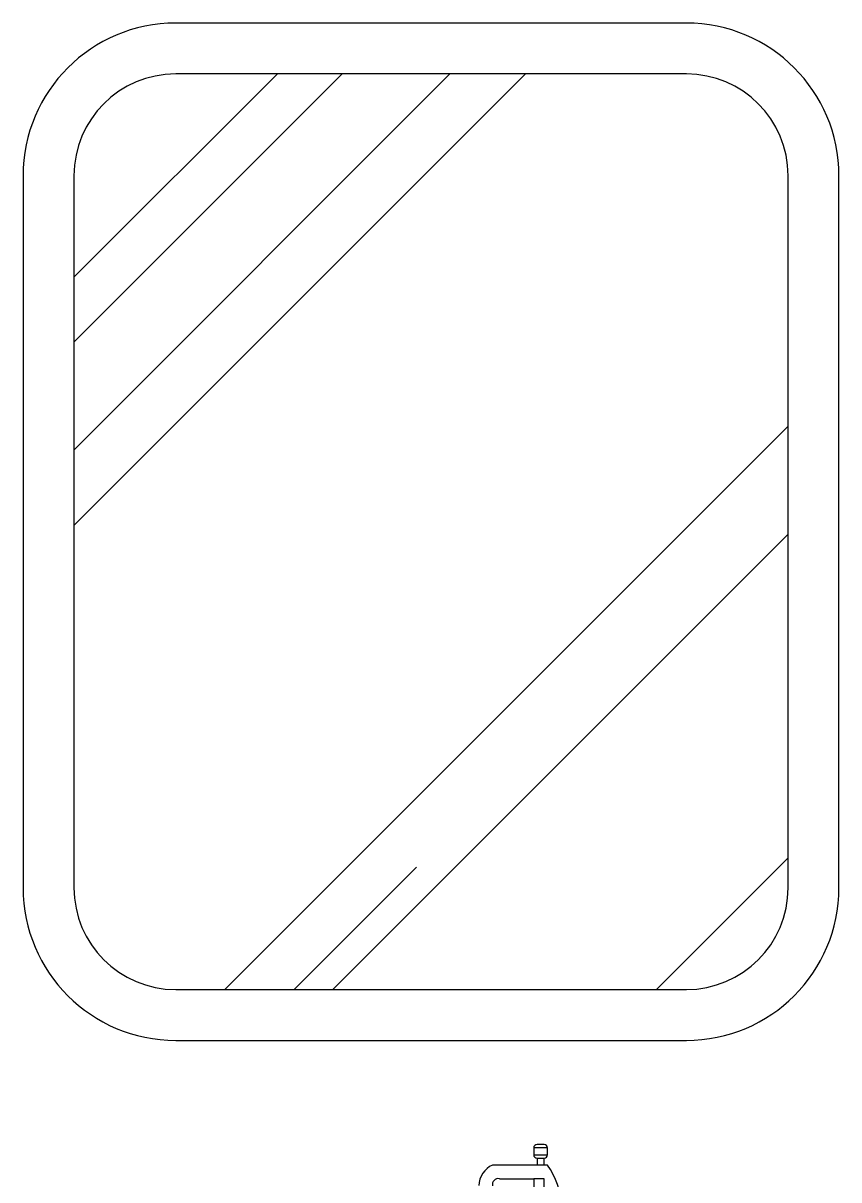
# Model space of a CAD drawing. Header units: millimetres. Extents: x -6501 to 5540, y 8531 to 19979.
# Drawn here: x -1698 to -865, y 14786 to 15966 of the extents above; entities that cross this region are included whole.
import ezdxf
from ezdxf.enums import TextEntityAlignment as Align

# ---------------------------------------------------------------- set-up
doc = ezdxf.new("R2010")
doc.units = ezdxf.units.MM
doc.styles.get("Standard").update_dxf_attribs({"font": 'Arial.ttf'})

# ---------------------------------------------------------------- blocks, each defined once
blk = doc.blocks.new('md-lavabo6')
for p, q in [((260.6, 2075.8), (-260.6, 2075.8)), ((-364.4, 1816.4), (-156.8, 2023.9)), ((-364.4, 1750.3), (-90.8, 2023.9)), ((-364.4, 1750.3), (-90.8, 2023.9)), ((-364.4, 1640.2), (19.3, 2023.9)), ((-364.4, 1563.2), (96.4, 2023.9)), ((260.6, 2023.9), (-260.6, 2023.9)), ((-416.3, 1920.1), (-416.3, 1193.6)), ((-364.4, 1920.1), (-364.4, 1193.6)), ((364.4, 1193.6), (364.4, 1920.1)), ((416.3, 1193.6), (416.3, 1920.1)), ((-210.3, 1089.8), (364.4, 1664.4)), ((-100.2, 1089.8), (364.4, 1554.3)), ((230.1, 1089.8), (364.4, 1224.1)), ((-139.8, 1089.8), (-14.8, 1214.8)), ((-260.6, 1089.8), (260.6, 1089.8)), ((-260.6, 1037.9), (260.6, 1037.9)), ((118.8, 928.2), (104.8, 928.2)), ((104.8, 928.2), (104.8, 921.2)), ((104.8, 921.2), (118.8, 921.2)), ((115.3, 931.7), (108.3, 931.7)), ((118.8, 921.2), (118.8, 928.2)), ((118.8, 910.7), (62.8, 910.7)), ((108.3, 917.7), (108.3, 910.7)), ((108.3, 917.7), (115.3, 917.7)), ((115.3, 910.7), (115.3, 917.7)), ((69.8, 896.7), (104.8, 896.7)), ((115.3, 896.7), (104.8, 896.7)), ((104.8, 896.7), (104.8, 882.7)), ((115.3, 882.7), (115.3, 896.7))]:
    blk.add_line(p, q)
for centre, radius, start, end in [((-260.6, 1920.1), 155.7, 90, 180), ((260.6, 1920.1), 155.7, 0, 90), ((-260.6, 1920.1), 103.8, 90, 180), ((260.6, 1920.1), 103.8, 0, 90), ((-260.6, 1193.6), 155.7, 180, 270), ((-260.6, 1193.6), 103.8, 180, 270), ((260.6, 1193.6), 103.8, 270, 0), ((260.6, 1193.6), 155.7, 270, 0), ((108.2, 928.3), 3.4, 88.2224, 181.7776), ((108.2, 921.1), 3.4, 178.2224, 271.7776), ((115.4, 928.3), 3.4, 358.2224, 91.7776), ((115.4, 921.1), 3.4, 268.2224, 1.7776), ((72.2, 889.3), 23.4, 113.6026, 179.0172), ((61.6, 868.3), 71.2, 0.3166, 36.5533), ((68.5, 891), 5.84, 77.0192, 192.9808)]:
    blk.add_arc(centre, radius, start, end)
at = {"flags": 1}
for tag, p in [('ASCATNO', (0, 19.9)), ('ASNAME', (0, 14.2)), ('ASCOLOR', (0, 8.5))]:
    blk.add_attdef(tag, text='', height=3.42, dxfattribs=at).set_placement(p, align=Align.MIDDLE)

msp = doc.modelspace()

# ---------------------------------------------------------------- block references
msp.add_blockref('md-lavabo6', (-1281.7, 13890.2))

doc.saveas('drawing.dxf')
